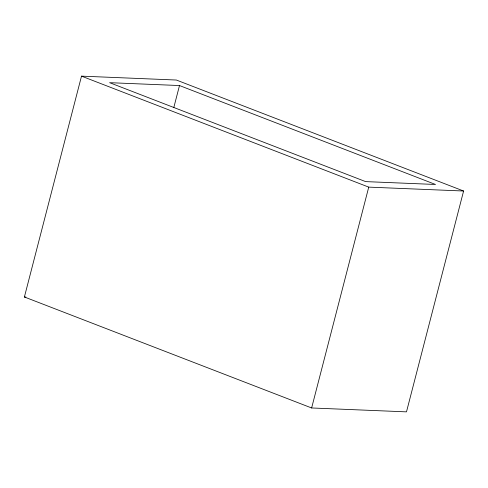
<?xml version="1.0" encoding="UTF-8"?>
<svg xmlns="http://www.w3.org/2000/svg" width="488" height="488" viewBox="0 0 488 488"><rect width="100%" height="100%" fill="white"/><g stroke="black" fill="none" stroke-linecap="round" stroke-linejoin="round"><path stroke-width="0.73" d="M24.4 296.985L81.514 76.14L176.369 80.032L463.6 191.015L406.486 411.86L311.631 407.968L24.4 296.985L25.919 297.046M173.783 107.634L179.499 85.546L435.51 184.476L365.616 181.609L109.605 82.679L179.499 85.546M311.631 407.968L368.745 187.124L463.6 191.015M81.514 76.14L368.745 187.124"/></g></svg>
